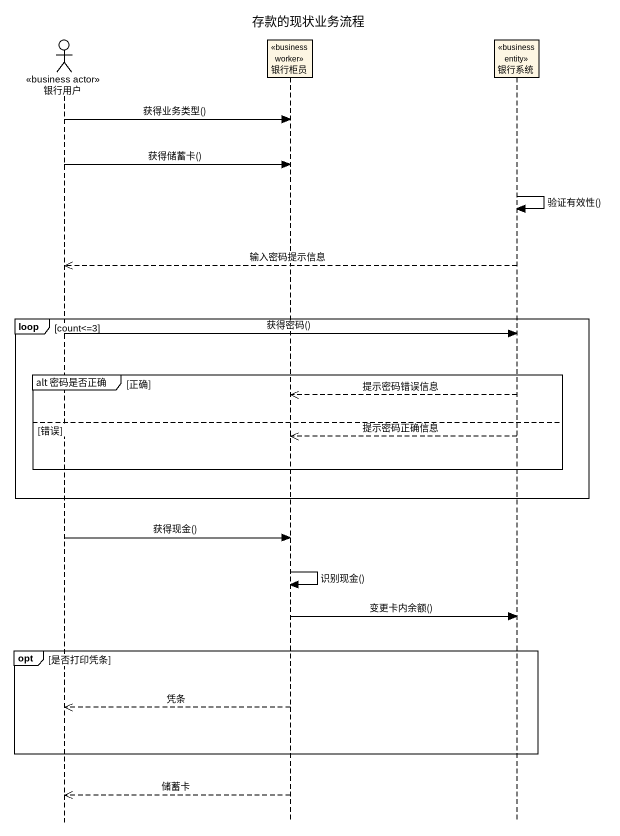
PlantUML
@startuml
title 存款的现状业务流程
hide footbox
actor 银行用户 <<business actor>>
participant 银行柜员 <<business worker>>
participant 银行系统 <<business entity>>

银行用户 -> 银行柜员 : 获得业务类型()
银行用户 -> 银行柜员 : 获得储蓄卡()
银行系统 -> 银行系统 : 验证有效性()
银行系统 -->> 银行用户 : 输入密码提示信息
loop count<=3
  银行用户 -> 银行系统 : 获得密码()
  group alt 密码是否正确 [正确]
    银行系统 -->> 银行柜员 : 提示密码错误信息
  else 错误
    银行系统 -->> 银行柜员 : 提示密码正确信息
  end
end
银行用户 -> 银行柜员 : 获得现金()
银行柜员 -> 银行柜员 : 识别现金()
银行柜员 -> 银行系统 : 变更卡内余额()
opt 是否打印凭条
  银行柜员 -->> 银行用户 : 凭条
end
银行柜员 -->> 银行用户 : 储蓄卡
@enduml
